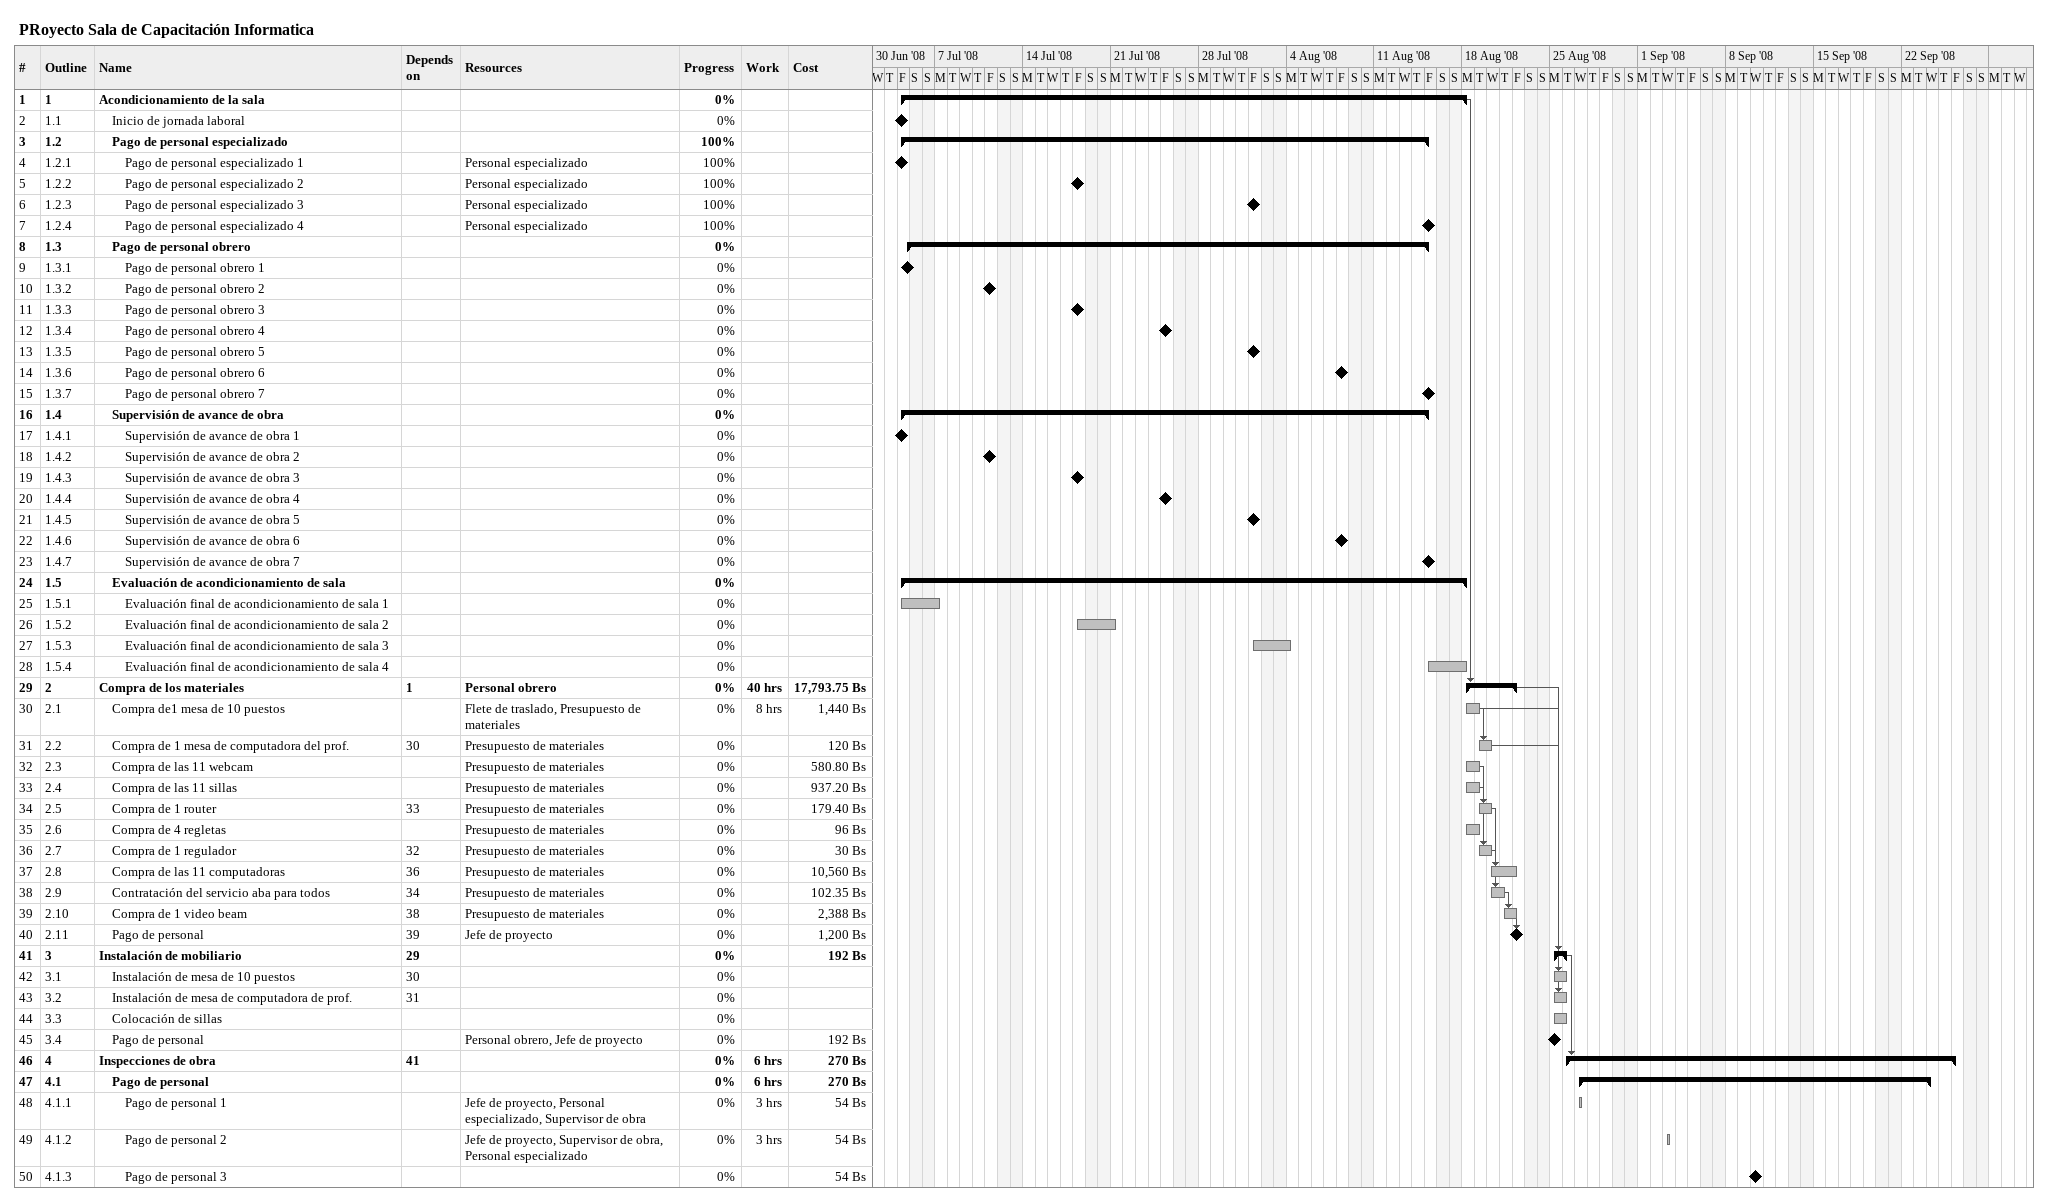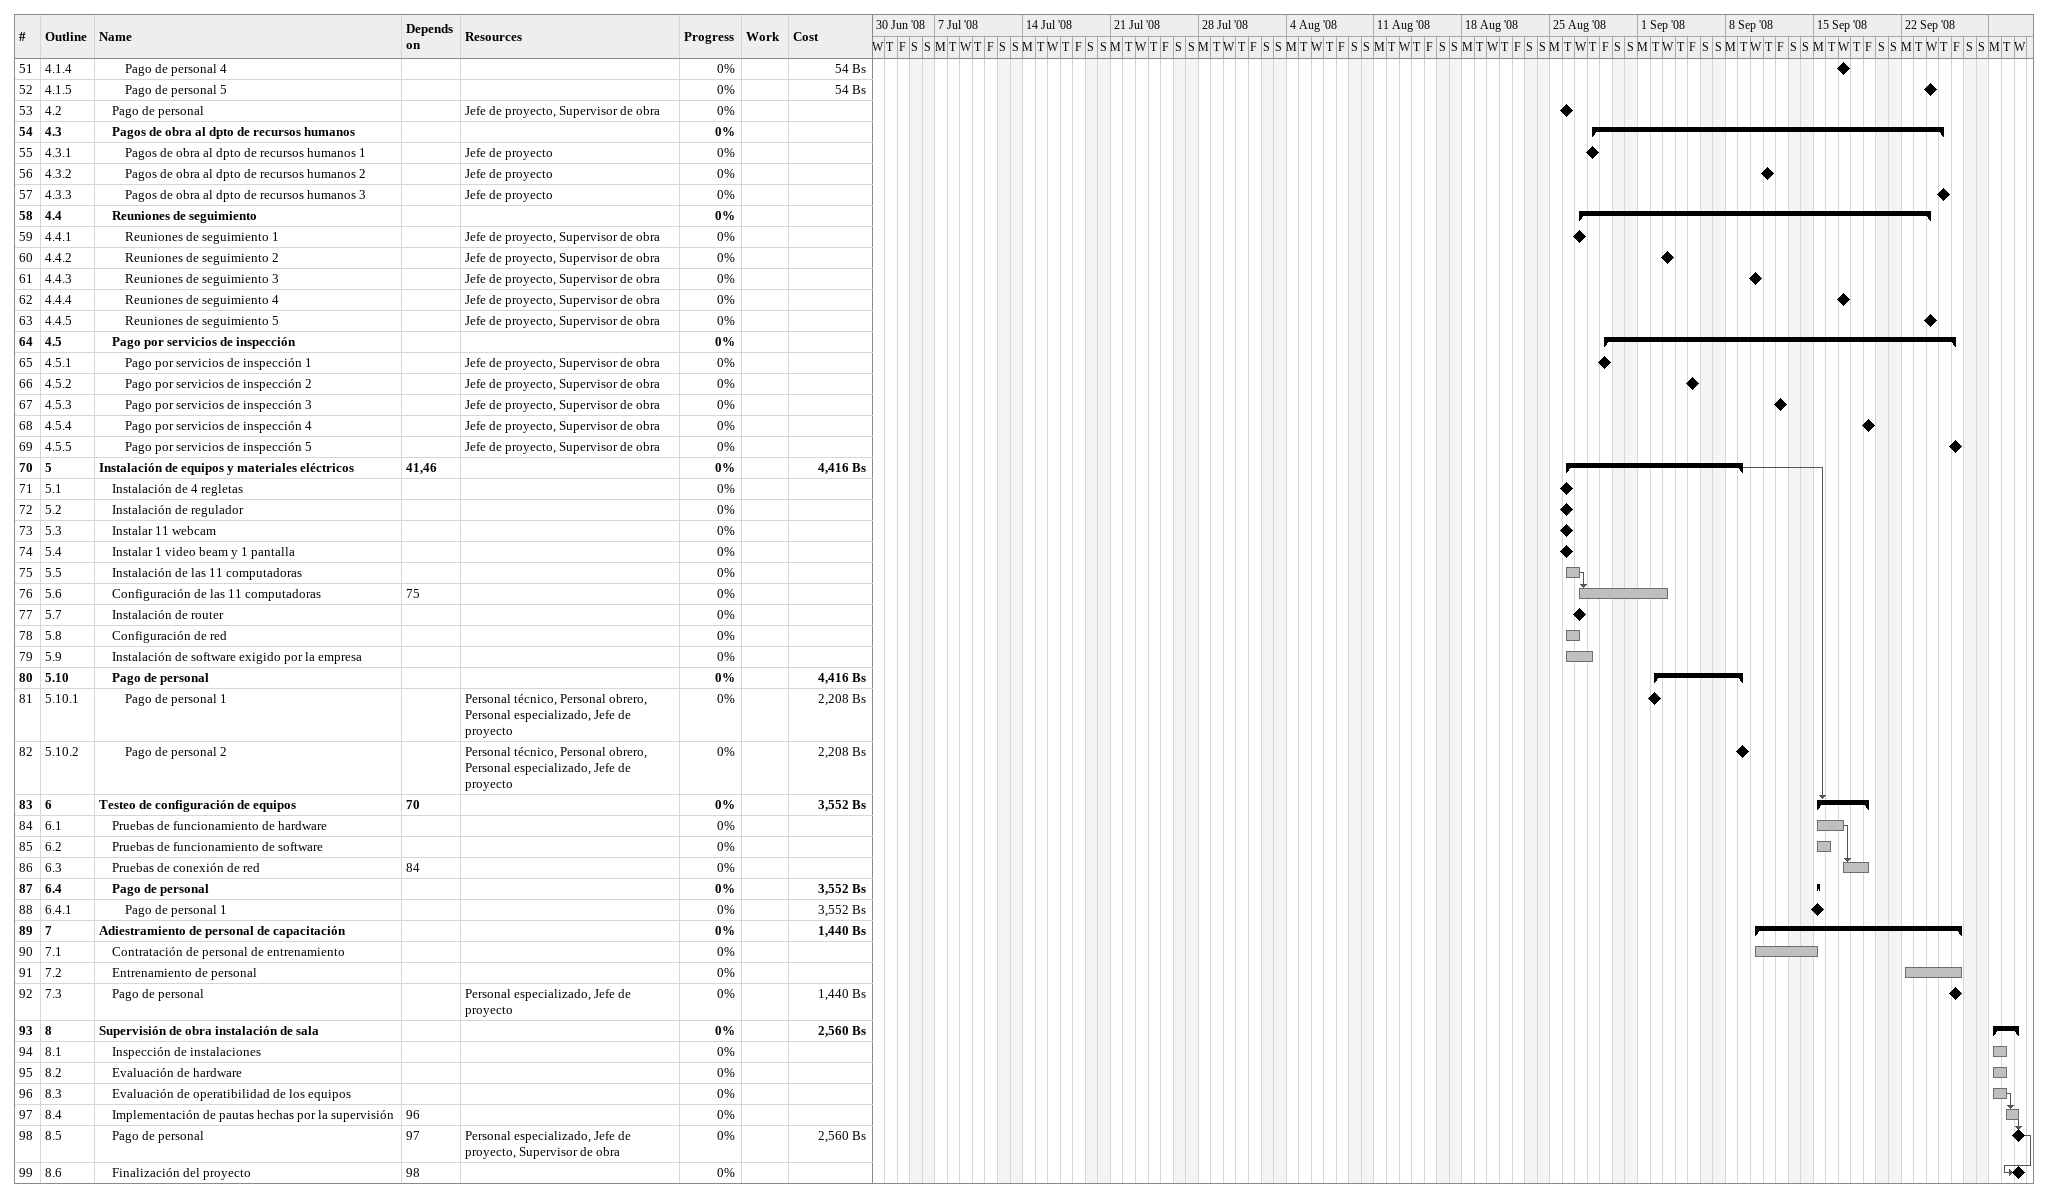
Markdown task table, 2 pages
PRoyecto Sala de Capacitación Informatica

| ID | WBS | Task | Start | Finish | Predecessors | Resources | % complete | Work (h) | Cost (Bs) |
|---|---|---|---|---|---|---|---|---|---|
| 1 | 1 | **Acondicionamiento de la sala** | 2008-07-04 | 2008-08-18 |  |  | 0 |  |  |
| 2 | 1.1 | Inicio de jornada laboral (milestone) | 2008-07-04 | 2008-07-04 |  |  | 0 |  |  |
| 3 | 1.2 | **Pago de personal especializado** | 2008-07-04 | 2008-08-15 |  |  | 100 |  |  |
| 4 | 1.2.1 | Pago de personal especializado 1 (milestone) | 2008-07-04 | 2008-07-04 |  | Personal especializado | 100 |  |  |
| 5 | 1.2.2 | Pago de personal especializado 2 (milestone) | 2008-07-18 | 2008-07-18 |  | Personal especializado | 100 |  |  |
| 6 | 1.2.3 | Pago de personal especializado 3 (milestone) | 2008-08-01 | 2008-08-01 |  | Personal especializado | 100 |  |  |
| 7 | 1.2.4 | Pago de personal especializado 4 (milestone) | 2008-08-15 | 2008-08-15 |  | Personal especializado | 100 |  |  |
| 8 | 1.3 | **Pago de personal obrero** | 2008-07-04 | 2008-08-15 |  |  | 0 |  |  |
| 9 | 1.3.1 | Pago de personal obrero 1 (milestone) | 2008-07-04 | 2008-07-04 |  |  | 0 |  |  |
| 10 | 1.3.2 | Pago de personal obrero 2 (milestone) | 2008-07-11 | 2008-07-11 |  |  | 0 |  |  |
| 11 | 1.3.3 | Pago de personal obrero 3 (milestone) | 2008-07-18 | 2008-07-18 |  |  | 0 |  |  |
| 12 | 1.3.4 | Pago de personal obrero 4 (milestone) | 2008-07-25 | 2008-07-25 |  |  | 0 |  |  |
| 13 | 1.3.5 | Pago de personal obrero 5 (milestone) | 2008-08-01 | 2008-08-01 |  |  | 0 |  |  |
| 14 | 1.3.6 | Pago de personal obrero 6 (milestone) | 2008-08-08 | 2008-08-08 |  |  | 0 |  |  |
| 15 | 1.3.7 | Pago de personal obrero 7 (milestone) | 2008-08-15 | 2008-08-15 |  |  | 0 |  |  |
| 16 | 1.4 | **Supervisión de avance de obra** | 2008-07-04 | 2008-08-15 |  |  | 0 |  |  |
| 17 | 1.4.1 | Supervisión de avance de obra 1 (milestone) | 2008-07-04 | 2008-07-04 |  |  | 0 |  |  |
| 18 | 1.4.2 | Supervisión de avance de obra 2 (milestone) | 2008-07-11 | 2008-07-11 |  |  | 0 |  |  |
| 19 | 1.4.3 | Supervisión de avance de obra 3 (milestone) | 2008-07-18 | 2008-07-18 |  |  | 0 |  |  |
| 20 | 1.4.4 | Supervisión de avance de obra 4 (milestone) | 2008-07-25 | 2008-07-25 |  |  | 0 |  |  |
| 21 | 1.4.5 | Supervisión de avance de obra 5 (milestone) | 2008-08-01 | 2008-08-01 |  |  | 0 |  |  |
| 22 | 1.4.6 | Supervisión de avance de obra 6 (milestone) | 2008-08-08 | 2008-08-08 |  |  | 0 |  |  |
| 23 | 1.4.7 | Supervisión de avance de obra 7 (milestone) | 2008-08-15 | 2008-08-15 |  |  | 0 |  |  |
| 24 | 1.5 | **Evaluación de acondicionamiento de sala** | 2008-07-04 | 2008-08-18 |  |  | 0 |  |  |
| 25 | 1.5.1 | Evaluación final de acondicionamiento de sala 1 | 2008-07-04 | 2008-07-07 |  |  | 0 |  |  |
| 26 | 1.5.2 | Evaluación final de acondicionamiento de sala 2 | 2008-07-18 | 2008-07-21 |  |  | 0 |  |  |
| 27 | 1.5.3 | Evaluación final de acondicionamiento de sala 3 | 2008-08-01 | 2008-08-04 |  |  | 0 |  |  |
| 28 | 1.5.4 | Evaluación final de acondicionamiento de sala 4 | 2008-08-15 | 2008-08-18 |  |  | 0 |  |  |
| 29 | 2 | **Compra de los materiales** | 2008-08-18 | 2008-08-22 | 1 | Personal obrero | 0 | 40 | 17793.75 |
| 30 | 2.1 | Compra de1 mesa de 10 puestos | 2008-08-18 | 2008-08-19 |  | Flete de traslado, Presupuesto de materiales | 0 | 8 | 1440 |
| 31 | 2.2 | Compra de 1 mesa de computadora del prof. | 2008-08-19 | 2008-08-20 | 30 | Presupuesto de materiales | 0 |  | 120 |
| 32 | 2.3 | Compra de las 11 webcam | 2008-08-18 | 2008-08-19 |  | Presupuesto de materiales | 0 |  | 580.80 |
| 33 | 2.4 | Compra de las 11 sillas | 2008-08-18 | 2008-08-19 |  | Presupuesto de materiales | 0 |  | 937.20 |
| 34 | 2.5 | Compra de 1 router | 2008-08-19 | 2008-08-20 | 33 | Presupuesto de materiales | 0 |  | 179.40 |
| 35 | 2.6 | Compra de 4 regletas | 2008-08-18 | 2008-08-19 |  | Presupuesto de materiales | 0 |  | 96 |
| 36 | 2.7 | Compra de 1 regulador | 2008-08-19 | 2008-08-20 | 32 | Presupuesto de materiales | 0 |  | 30 |
| 37 | 2.8 | Compra de las 11 computadoras | 2008-08-20 | 2008-08-22 | 36 | Presupuesto de materiales | 0 |  | 10560 |
| 38 | 2.9 | Contratación del servicio aba para todos | 2008-08-20 | 2008-08-21 | 34 | Presupuesto de materiales | 0 |  | 102.35 |
| 39 | 2.10 | Compra de 1 video beam | 2008-08-21 | 2008-08-22 | 38 | Presupuesto de materiales | 0 |  | 2388 |
| 40 | 2.11 | Pago de personal (milestone) | 2008-08-22 | 2008-08-22 | 39 | Jefe de proyecto | 0 |  | 1200 |
| 41 | 3 | **Instalación de mobiliario** | 2008-08-25 | 2008-08-26 | 29 |  | 0 |  | 192 |
| 42 | 3.1 | Instalación de mesa de 10 puestos | 2008-08-25 | 2008-08-26 | 30 |  | 0 |  |  |
| 43 | 3.2 | Instalación de mesa de computadora de prof. | 2008-08-25 | 2008-08-26 | 31 |  | 0 |  |  |
| 44 | 3.3 | Colocación de sillas | 2008-08-25 | 2008-08-26 |  |  | 0 |  |  |
| 45 | 3.4 | Pago de personal (milestone) | 2008-08-25 | 2008-08-25 |  | Personal obrero, Jefe de proyecto | 0 |  | 192 |
| 46 | 4 | **Inspecciones de obra** | 2008-08-26 | 2008-09-26 | 41 |  | 0 | 6 | 270 |
| 47 | 4.1 | **Pago de personal** | 2008-08-27 | 2008-09-24 |  |  | 0 | 6 | 270 |
| 48 | 4.1.1 | Pago de personal 1 | 2008-08-27 | 2008-08-27 |  | Jefe de proyecto, Personal especializado, Supervisor de obra | 0 | 3 | 54 |
| 49 | 4.1.2 | Pago de personal 2 | 2008-09-03 | 2008-09-03 |  | Jefe de proyecto, Supervisor de obra, Personal especializado | 0 | 3 | 54 |
| 50 | 4.1.3 | Pago de personal 3 (milestone) | 2008-09-10 | 2008-09-10 |  |  | 0 |  | 54 |
| 51 | 4.1.4 | Pago de personal 4 (milestone) | 2008-09-17 | 2008-09-17 |  |  | 0 |  | 54 |
| 52 | 4.1.5 | Pago de personal 5 (milestone) | 2008-09-24 | 2008-09-24 |  |  | 0 |  | 54 |
| 53 | 4.2 | Pago de personal (milestone) | 2008-08-26 | 2008-08-26 |  | Jefe de proyecto, Supervisor de obra | 0 |  |  |
| 54 | 4.3 | **Pagos de obra al dpto de recursos humanos** | 2008-08-28 | 2008-09-25 |  |  | 0 |  |  |
| 55 | 4.3.1 | Pagos de obra al dpto de recursos humanos 1 (milestone) | 2008-08-28 | 2008-08-28 |  | Jefe de proyecto | 0 |  |  |
| 56 | 4.3.2 | Pagos de obra al dpto de recursos humanos 2 (milestone) | 2008-09-11 | 2008-09-11 |  | Jefe de proyecto | 0 |  |  |
| 57 | 4.3.3 | Pagos de obra al dpto de recursos humanos 3 (milestone) | 2008-09-25 | 2008-09-25 |  | Jefe de proyecto | 0 |  |  |
| 58 | 4.4 | **Reuniones de seguimiento** | 2008-08-27 | 2008-09-24 |  |  | 0 |  |  |
| 59 | 4.4.1 | Reuniones de seguimiento 1 (milestone) | 2008-08-27 | 2008-08-27 |  | Jefe de proyecto, Supervisor de obra | 0 |  |  |
| 60 | 4.4.2 | Reuniones de seguimiento 2 (milestone) | 2008-09-03 | 2008-09-03 |  | Jefe de proyecto, Supervisor de obra | 0 |  |  |
| 61 | 4.4.3 | Reuniones de seguimiento 3 (milestone) | 2008-09-10 | 2008-09-10 |  | Jefe de proyecto, Supervisor de obra | 0 |  |  |
| 62 | 4.4.4 | Reuniones de seguimiento 4 (milestone) | 2008-09-17 | 2008-09-17 |  | Jefe de proyecto, Supervisor de obra | 0 |  |  |
| 63 | 4.4.5 | Reuniones de seguimiento 5 (milestone) | 2008-09-24 | 2008-09-24 |  | Jefe de proyecto, Supervisor de obra | 0 |  |  |
| 64 | 4.5 | **Pago por servicios de inspección** | 2008-08-29 | 2008-09-26 |  |  | 0 |  |  |
| 65 | 4.5.1 | Pago por servicios de inspección 1 (milestone) | 2008-08-29 | 2008-08-29 |  | Jefe de proyecto, Supervisor de obra | 0 |  |  |
| 66 | 4.5.2 | Pago por servicios de inspección 2 (milestone) | 2008-09-05 | 2008-09-05 |  | Jefe de proyecto, Supervisor de obra | 0 |  |  |
| 67 | 4.5.3 | Pago por servicios de inspección 3 (milestone) | 2008-09-12 | 2008-09-12 |  | Jefe de proyecto, Supervisor de obra | 0 |  |  |
| 68 | 4.5.4 | Pago por servicios de inspección 4 (milestone) | 2008-09-19 | 2008-09-19 |  | Jefe de proyecto, Supervisor de obra | 0 |  |  |
| 69 | 4.5.5 | Pago por servicios de inspección 5 (milestone) | 2008-09-26 | 2008-09-26 |  | Jefe de proyecto, Supervisor de obra | 0 |  |  |
| 70 | 5 | **Instalación de equipos y materiales eléctricos** | 2008-08-26 | 2008-09-09 | 41, 46 |  | 0 |  | 4416 |
| 71 | 5.1 | Instalación de 4 regletas (milestone) | 2008-08-26 | 2008-08-26 |  |  | 0 |  |  |
| 72 | 5.2 | Instalación de regulador (milestone) | 2008-08-26 | 2008-08-26 |  |  | 0 |  |  |
| 73 | 5.3 | Instalar 11 webcam (milestone) | 2008-08-26 | 2008-08-26 |  |  | 0 |  |  |
| 74 | 5.4 | Instalar 1 video beam y 1 pantalla (milestone) | 2008-08-26 | 2008-08-26 |  |  | 0 |  |  |
| 75 | 5.5 | Instalación de las 11 computadoras | 2008-08-26 | 2008-08-27 |  |  | 0 |  |  |
| 76 | 5.6 | Configuración de las 11 computadoras | 2008-08-27 | 2008-09-03 | 75 |  | 0 |  |  |
| 77 | 5.7 | Instalación de router (milestone) | 2008-08-27 | 2008-08-27 |  |  | 0 |  |  |
| 78 | 5.8 | Configuración de red | 2008-08-26 | 2008-08-27 |  |  | 0 |  |  |
| 79 | 5.9 | Instalación de software exigido por la empresa | 2008-08-26 | 2008-08-28 |  |  | 0 |  |  |
| 80 | 5.10 | **Pago de personal** | 2008-09-02 | 2008-09-09 |  |  | 0 |  | 4416 |
| 81 | 5.10.1 | Pago de personal 1 (milestone) | 2008-09-02 | 2008-09-02 |  | Personal técnico, Personal obrero, Personal especializado, Jefe de proyecto | 0 |  | 2208 |
| 82 | 5.10.2 | Pago de personal 2 (milestone) | 2008-09-09 | 2008-09-09 |  | Personal técnico, Personal obrero, Personal especializado, Jefe de proyecto | 0 |  | 2208 |
| 83 | 6 | **Testeo de configuración de equipos** | 2008-09-15 | 2008-09-19 | 70 |  | 0 |  | 3552 |
| 84 | 6.1 | Pruebas de funcionamiento de hardware | 2008-09-15 | 2008-09-17 |  |  | 0 |  |  |
| 85 | 6.2 | Pruebas de funcionamiento de software | 2008-09-15 | 2008-09-16 |  |  | 0 |  |  |
| 86 | 6.3 | Pruebas de conexión de red | 2008-09-17 | 2008-09-19 | 84 |  | 0 |  |  |
| 87 | 6.4 | **Pago de personal** | 2008-09-15 | 2008-09-15 |  |  | 0 |  | 3552 |
| 88 | 6.4.1 | Pago de personal 1 (milestone) | 2008-09-15 | 2008-09-15 |  |  | 0 |  | 3552 |
| 89 | 7 | **Adiestramiento de personal de capacitación** | 2008-09-10 | 2008-09-26 |  |  | 0 |  | 1440 |
| 90 | 7.1 | Contratación de personal de entrenamiento | 2008-09-10 | 2008-09-15 |  |  | 0 |  |  |
| 91 | 7.2 | Entrenamiento de personal | 2008-09-22 | 2008-09-26 |  |  | 0 |  |  |
| 92 | 7.3 | Pago de personal (milestone) | 2008-09-26 | 2008-09-26 |  | Personal especializado, Jefe de proyecto | 0 |  | 1440 |
| 93 | 8 | **Supervisión de obra instalación de sala** | 2008-09-29 | 2008-10-01 |  |  | 0 |  | 2560 |
| 94 | 8.1 | Inspección de instalaciones | 2008-09-29 | 2008-09-30 |  |  | 0 |  |  |
| 95 | 8.2 | Evaluación de hardware | 2008-09-29 | 2008-09-30 |  |  | 0 |  |  |
| 96 | 8.3 | Evaluación de operatibilidad de los equipos | 2008-09-29 | 2008-09-30 |  |  | 0 |  |  |
| 97 | 8.4 | Implementación de pautas hechas por la supervisión | 2008-09-30 | 2008-10-01 | 96 |  | 0 |  |  |
| 98 | 8.5 | Pago de personal (milestone) | 2008-10-01 | 2008-10-01 | 97 | Personal especializado, Jefe de proyecto, Supervisor de obra | 0 |  | 2560 |
| 99 | 8.6 | Finalización del proyecto (milestone) | 2008-10-01 | 2008-10-01 | 98 |  | 0 |  |  |
